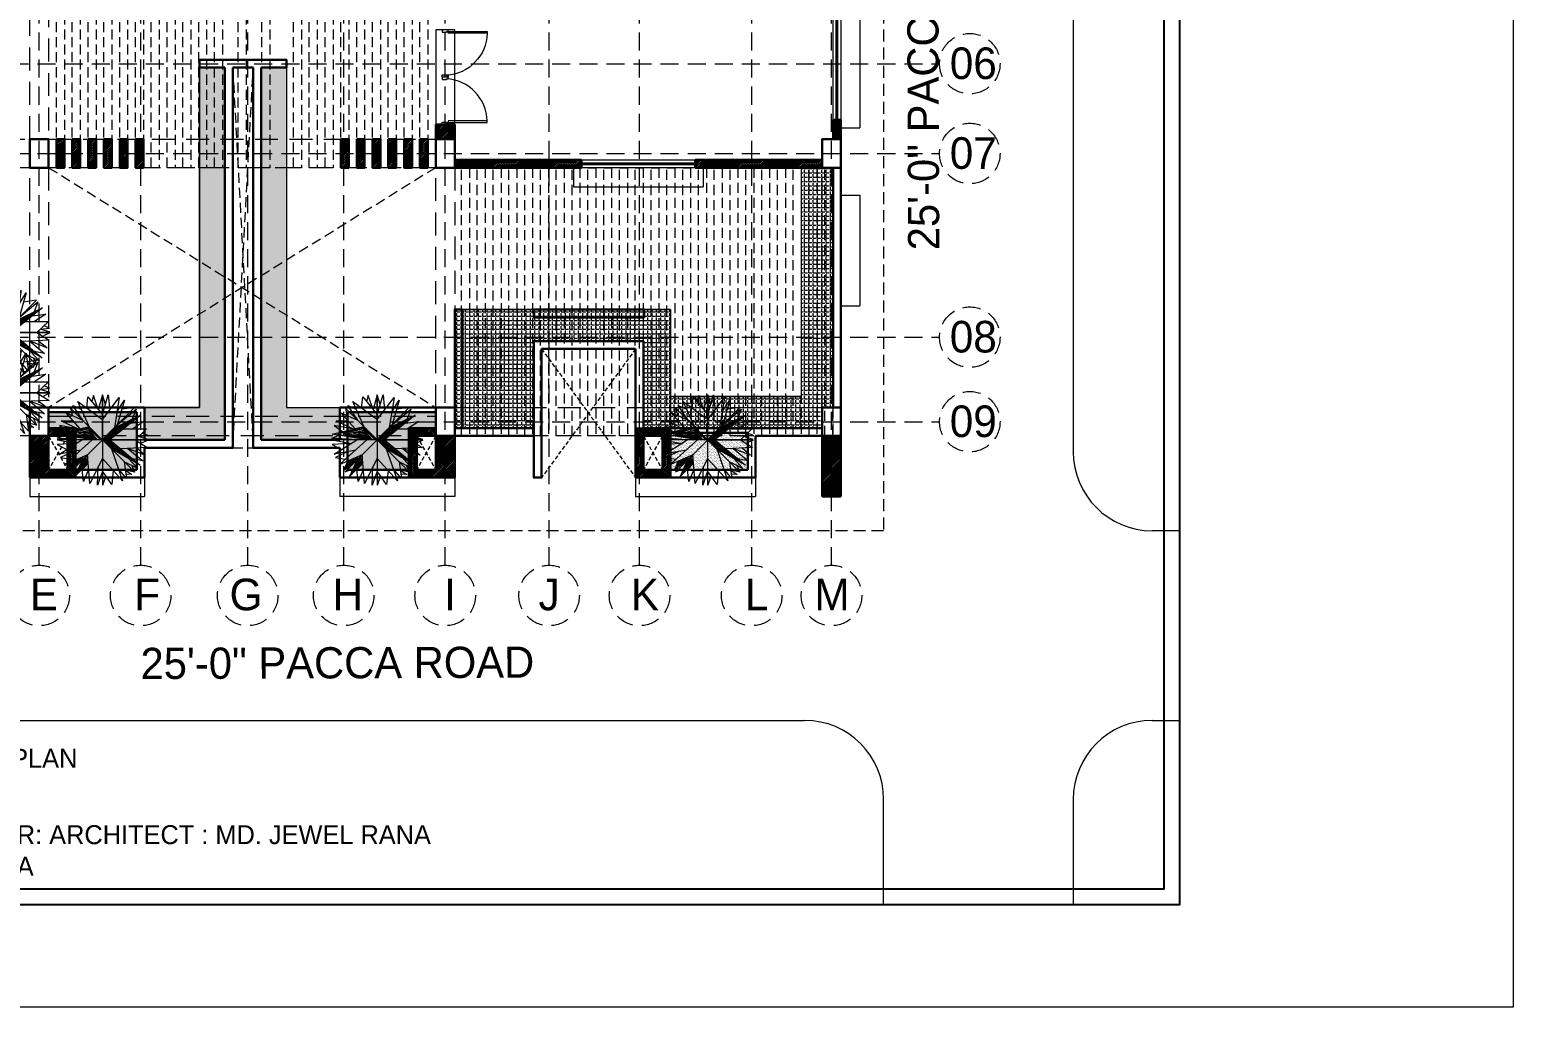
# Model space of a CAD drawing. Header units: inches. Extents: x 23587 to 406221, y -226199 to -75910.
# Drawn here: x 390382 to 391322, y -215589 to -214970 of the extents above; entities that cross this region are included whole.
import ezdxf

# ---------------------------------------------------------------- set-up
doc = ezdxf.new("R2010")
doc.units = ezdxf.units.IN
doc.header["$LTSCALE"] = 25.4
doc.header["$MEASUREMENT"] = 0
doc.linetypes.add('DASHED', pattern=[0.75, 0.5, -0.25])
doc.linetypes.add('DASHED2', pattern=[9.525, 6.35, -3.175])
for name, color, linetype, lineweight in [('COLOUM', 1, 'Continuous', 40), ('Fresh air fan', 250, 'Continuous', 0), ('sill', 252, 'Continuous', 13), ('Text.', 7, 'Continuous', 13), ('wall', 7, 'Continuous', 30)]:
    doc.layers.add(name, color=color, linetype=linetype, lineweight=lineweight)
doc.layers.add('DOOR', color=42, linetype='Continuous')
doc.styles.add('2', font='ARIALN.TTF')
doc.styles.add('style3', font='TCCM____.TTF')
pattern_1 = [(45, (384971.2853, -210563.4995), (-0.530330086, 0.530330086), [])]
pattern_2 = [(37.5, (387455.4772, -204766.6053), (-0.04724502, 1.44511783), [0, -1.14, 0, -1.275, 0, -1.21875]), (7.5, (387455.4772, -204766.6053), (1.32733253, 2.11660955), [0, -0.615, 0, -1.0275, 0, -0.39375]), (327.5, (387454.5547, -204766.6053), (2.3356064, 0.00424429), [0, -0.375, 0, -1.35, 0, -1.7625]), (317.5, (387454.5547, -204766.6053), (2.25459495, 0.65825667), [0, -0.1875, 0, -0.885, 0, -1.0125])]
pattern_3 = [(0, (384971.2853, -207344.2327), (0, 2.75), [2, -0.75]), (90, (384971.2853, -207344.2327), (-2.75, 2e-16), [2, -0.75])]
pattern_4 = [(45, (387455.4772, -204766.60535), (-0.530330086, 0.530330086), [])]

# ---------------------------------------------------------------- blocks, each defined once
blk = doc.blocks.new('VNBVN')
at = {"layer": 'DOOR', "color": 8, "lineweight": 5}
for points in [[(24894.1, -74768.9), (24892.6, -74768.9), (24892.6, -74801.9), (24894.1, -74801.9)], [(24855.6, -74801.9), (24855.6, -74806.9), (24857.6, -74806.9), (24857.6, -74803.4), (24857.1, -74803.4), (24857.1, -74801.9)], [(24895.6, -74801.9), (24895.6, -74806.9), (24893.6, -74806.9), (24893.6, -74803.4), (24894.1, -74803.4), (24894.1, -74801.9)]]:
    blk.add_lwpolyline(points, close=True, dxfattribs=at)
blk.add_arc((24893.7, -74805.5), 36.6, 91.6166, 176.7465, dxfattribs=at)
blk = doc.blocks.new('HGJFGJHFG')
at = {"layer": 'DOOR', "extrusion": (0, 0, -1), "yscale": 1.049999999995149, "zscale": -1.049999999995149, "rotation": 180}
for p, xscale in [((-27194.9, -88990.5), -1.049999999995149), ((25002, -88990.5), 1.049999999995149)]:
    blk.add_blockref('VNBVN', p, dxfattribs=dict(at, xscale=xscale))
blk = doc.blocks.new('SHDFGH')
at = {"layer": 'Fresh air fan', "color": 254, "linetype": 'DASHED', "lineweight": 9, "ltscale": 0.9}
for p, q in [((5417.18, -4745.58), (5417.18, -4028.63)), ((5481.43, -4745.58), (5481.43, -4028.63)), ((5549.18, -4745.58), (5549.18, -4028.63)), ((5609.93, -4745.58), (5609.93, -4028.63)), ((5674.18, -4745.58), (5674.18, -4028.63)), ((5739.93, -4745.58), (5739.93, -4028.63)), ((5797.18, -4745.58), (5797.18, -4028.63)), ((5868.18, -4745.58), (5868.18, -4028.63)), ((5918.68, -4745.58), (5918.68, -4028.63)), ((5107.56, -4428.17), (5987.06, -4428.17)), ((5107.56, -4484.98), (5987.06, -4484.98)), ((5107.56, -4601.17), (5987.06, -4601.17)), ((5107.56, -4654.67), (5987.06, -4654.67))]:
    blk.add_line(p, q, dxfattribs=at)
for centre in [(6006.19, -4428.17), (6006.19, -4484.98), (6006.19, -4601.17), (6006.19, -4654.67), (5417.18, -4764.62), (5481.43, -4764.62), (5549.18, -4764.62), (5609.93, -4764.62), (5674.18, -4764.62), (5739.93, -4764.62), (5797.18, -4764.62), (5868.18, -4764.62), (5918.68, -4764.62)]:
    blk.add_circle(centre, 19.14, dxfattribs=at)
at = {"layer": 'Fresh air fan', "color": 250, "lineweight": 25, "ltscale": 0.09, "char_height": 20, "attachment_point": 1, "style": '2'}
for s, width, insert in [('{\\fCentury Gothic|b0|i0|c0|p34;06}', 20, (5993.54, -4417.89)), ('{\\fCentury Gothic|b0|i0|c0|p34;07}', 26.7078, (5993.54, -4474.71)), ('{\\fCentury Gothic|b0|i0|c0|p34;08}', 20, (5993.54, -4590.89)), ('{\\fCentury Gothic|b0|i0|c0|p34;09}', 20, (5993.54, -4644.39)), ('{\\fCentury Gothic|b0|i0|c0|p34;E}', 20, (5411.24, -4753.97)), ('{\\fCentury Gothic|b0|i0|c0|p34;F}', 20, (5477.34, -4753.97)), ('{\\fCentury Gothic|b0|i0|c0|p34;G}', 20, (5537.7, -4753.97)), ('{\\fCentury Gothic|b0|i0|c0|p34;H}', 20, (5602.84, -4753.97)), ('{\\fCentury Gothic|b0|i0|c0|p34;I}', 20, (5673.55, -4753.97)), ('{\\fCentury Gothic|b0|i0|c0|p34;J}', 20, (5733.24, -4753.97)), ('{\\fCentury Gothic|b0|i0|c0|p34;K}', 20, (5791.65, -4753.97)), ('{\\fCentury Gothic|b0|i0|c0|p34;L}', 20, (5863.82, -4753.97)), ('{\\fCentury Gothic|b0|i0|c0|p34;M}', 20, (5907.83, -4753.97))]:
    blk.add_mtext_dynamic_manual_height_columns(s, width=width, gutter_width=0.5, heights=[0], dxfattribs=dict(at, insert=insert))
blk = doc.blocks.new('DSFGHSDFGHSDF')
at = {"lineweight": 0}
blk.add_hatch(color=92, dxfattribs=at).paths.add_polyline_path([(3231.4, -10912.8), (3176.3, -10939.7), (3151, -10965.1), (3151.2, -10965.3), (3166.4, -10965.3)])
h = blk.add_hatch(color=92, dxfattribs=at)
h.paths.add_polyline_path([(3123.1, -10937.2), (3056.1, -10953), (3129.4, -10965.3), (3150.7, -10965.3), (3151, -10965.1), (3150.5, -10964.6)])
h.paths.add_polyline_path([(3146, -10963.4), (3146.3, -10964.7), (3131, -10963.8), (3067.1, -10953), (3122.4, -10939.6)], flags=16)
h.paths.add_polyline_path([(3146.3, -10964.7), (3139.5, -10963.6), (3129.2, -10962.6), (3079.2, -10952.4), (3122.8, -10942)], flags=16)
h.paths.add_polyline_path([(3139.5, -10963.6), (3136.4, -10961.5), (3090.1, -10952.5), (3123.8, -10945.2)], flags=0)
h = blk.add_hatch(color=92, dxfattribs=at)
h.paths.add_polyline_path([(3121, -11015.4), (3119.5, -10996.5), (3109.5, -11006.5), (3093.4, -11041.8)])
h.paths.add_polyline_path([(3119.4, -11013.7), (3119.5, -10999.2), (3111.1, -11008.1), (3111.5, -11008.7), (3098.9, -11034.8)], flags=16)
at = {"color": 92, "linetype": 'Continuous', "lineweight": 0}
for p, q in [((3109.8, -10923.9), (3088.8, -10892.5)), ((3088.8, -10892.5), (3106.4, -10900.3)), ((3123.1, -10937.2), (3099.4, -10884.6)), ((3099.4, -10884.6), (3151.3, -10922.6)), ((3118, -10898.2), (3120.4, -10874.5)), ((3120.4, -10874.5), (3151.2, -10911.6)), ((3132.1, -10871.4), (3128.4, -10884.2)), ((3142.4, -10901), (3132.1, -10871.4)), ((3151.2, -10870.4), (3142.4, -10901)), ((3151, -10965.1), (3151, -10870.4)), ((3151, -10870.4), (3151, -11060.3)), ((3151.2, -10911.6), (3163.4, -10870.2)), ((3157.4, -10890.4), (3151.2, -10870.4)), ((3151.2, -10922.6), (3186.6, -10876.2)), ((3163.4, -10870.2), (3166.7, -10902.3)), ((3186.6, -10876.2), (3176.3, -10939.7)), ((3181.8, -10906), (3197.5, -10881.4)), ((3197.5, -10881.4), (3182.3, -10933.7)), ((3104.2, -10941.7), (3074.3, -10908.1)), ((3074.3, -10908.1), (3109.8, -10923.9)), ((3218.8, -10897.2), (3083.6, -11032.4)), ((3218.5, -11032.6), (3084, -10898.1)), ((3084, -10898.1), (3087.1, -10913.8)), ((3151, -10965.1), (3218.8, -10897.2)), ((3217.5, -10921.8), (3165, -10964.5)), ((3231.4, -10912.8), (3166.4, -10965.3)), ((3176.3, -10939.7), (3231.4, -10912.8)), ((3179.3, -10939.2), (3217.5, -10921.8)), ((3182.3, -10933.7), (3222, -10900.7)), ((3219.1, -10896.9), (3191.9, -10900.8)), ((3222, -10900.7), (3214, -10921.3)), ((3055.4, -10961.6), (3069.8, -10955.3)), ((3056.1, -10953), (3123.1, -10937.2)), ((3129.4, -10965.3), (3056.1, -10953)), ((3101.4, -10942.3), (3060.4, -10934.6)), ((3060.4, -10934.6), (3077.6, -10947.9)), ((3089.9, -10925.6), (3064.2, -10924.9)), ((3064.2, -10924.9), (3101.4, -10942.3)), ((3122.4, -10939.6), (3067.1, -10953)), ((3067.1, -10953), (3131, -10963.8)), ((3122.8, -10942), (3079.2, -10952.4)), ((3079.2, -10952.4), (3129.2, -10962.6)), ((3123.8, -10945.2), (3090.1, -10952.5)), ((3090.1, -10952.5), (3136.4, -10961.5)), ((3123.8, -10948.1), (3101.1, -10952)), ((3101.1, -10952), (3132.4, -10959)), ((3123.9, -10950.5), (3111.1, -10952.4)), ((3111.1, -10952.4), (3128, -10956)), ((3124.2, -10952.4), (3120.4, -10953.5)), ((3146, -10963.4), (3122.4, -10939.6)), ((3146.3, -10964.7), (3122.8, -10942)), ((3139.5, -10963.6), (3123.8, -10945.2)), ((3136.4, -10961.5), (3123.8, -10948.1)), ((3132.4, -10959), (3123.9, -10950.5)), ((3128, -10956), (3124.2, -10952.4)), ((3155.4, -10964), (3179.3, -10939.2)), ((3156.9, -10964.3), (3180.4, -10941.4)), ((3160.9, -10963), (3180.7, -10942.6)), ((3196.8, -10935.4), (3164, -10962.8)), ((3164, -10962.8), (3181, -10943.8)), ((3209.3, -10927.6), (3165, -10963.2)), ((3188.5, -10940.9), (3172.5, -10955.1)), ((3172.5, -10955.1), (3180.3, -10944.8)), ((3180.4, -10941.4), (3209.3, -10927.6)), ((3180.7, -10942.6), (3196.8, -10935.4)), ((3181, -10943.8), (3188.5, -10940.9)), ((3195.2, -10942), (3244.2, -10942.1)), ((3209.7, -10930.2), (3238.7, -10926.2)), ((3238.7, -10926.2), (3215.2, -10942)), ((3244.2, -10942.1), (3220, -10965.3)), ((3246.5, -10955.6), (3235.2, -10950.8)), ((3107.8, -10965.3), (3055.4, -10961.6)), ((3095.6, -10973), (3055.8, -10974.9)), ((3055.8, -10974.9), (3075.7, -10985.7)), ((3246.8, -10965.3), (3055.9, -10965.3)), ((3069.4, -10962.6), (3056.4, -10965.3)), ((3056.4, -10965.3), (3095.6, -10973)), ((3060.2, -10995.5), (3107.8, -10965.3)), ((3071.1, -11018), (3129.4, -10965.3)), ((3129.2, -10962.6), (3139.5, -10963.6)), ((3131, -10963.8), (3146.3, -10964.7)), ((3151.2, -10965.3), (3150.5, -10964.6)), ((3151.2, -10965.3), (3151, -10965.1)), ((3151.2, -10965.3), (3246.8, -10965.3)), ((3153.8, -10966.3), (3172.2, -10983.6)), ((3155.4, -10964), (3156.9, -10964.3)), ((3165.8, -10966.4), (3156.2, -10966.7)), ((3156.2, -10966.7), (3172.5, -10983)), ((3165, -10964.5), (3156.9, -10964.3)), ((3165.8, -10967.9), (3160.7, -10968.1)), ((3160.7, -10968.1), (3173.7, -10982.3)), ((3165, -10963.2), (3160.9, -10963)), ((3166.7, -10969.2), (3163.3, -10970)), ((3163.3, -10970), (3174.6, -10981.9)), ((3166.4, -10970.7), (3165.3, -10971.6)), ((3165.3, -10971.6), (3176.1, -10981.4)), ((3221.2, -11011.4), (3165.8, -10966.4)), ((3209, -11003.2), (3165.8, -10967.9)), ((3166.4, -10965.3), (3230.9, -11018.4)), ((3184.4, -10986.3), (3166.4, -10970.7)), ((3194.8, -10993.7), (3166.7, -10969.2)), ((3230.9, -11018.4), (3170.1, -10984.2)), ((3170.1, -10984.2), (3193.5, -11051.3)), ((3172.2, -10983.6), (3221.2, -11011.4)), ((3172.5, -10983), (3209, -11003.2)), ((3173.7, -10982.3), (3194.8, -10993.7)), ((3174.6, -10981.9), (3184.4, -10986.3)), ((3245.7, -10981.3), (3189, -10983.9)), ((3241.5, -10997.3), (3204.8, -10983.2)), ((3204.8, -10983.2), (3236.3, -11009.3)), ((3220, -10965.3), (3245.7, -10981.3)), ((3223.6, -10982.3), (3241.5, -10997.3)), ((3227.5, -10958), (3246.5, -10955.6)), ((3247, -10964.7), (3227.5, -10958)), ((3247, -10965.9), (3233.7, -10972.3)), ((3105.6, -10986.9), (3060.2, -10995.5)), ((3089.3, -10990), (3062.9, -11002.7)), ((3062.9, -11002.7), (3084.2, -11006.2)), ((3119.5, -10996.5), (3071.1, -11018)), ((3109.5, -11006.5), (3080.3, -11029.8)), ((3080.3, -11029.8), (3089.2, -11010)), ((3084.3, -11025), (3110.4, -11002.2)), ((3086.6, -11020.9), (3102.8, -11007.2)), ((3090, -11012.4), (3086.6, -11020.9)), ((3110.4, -11002.2), (3090, -11012.4)), ((3102.8, -11007.2), (3091, -11014.6)), ((3093.4, -11041.8), (3109.5, -11006.5)), ((3121, -11015.4), (3093.4, -11041.8)), ((3098.9, -11034.8), (3111.5, -11008.7)), ((3119.4, -11013.7), (3098.9, -11034.8)), ((3104.7, -11025.8), (3111.7, -11010.3)), ((3118.4, -11012.9), (3104.7, -11025.8)), ((3116.4, -11012), (3108.5, -11020.8)), ((3108.5, -11020.8), (3111.3, -11012.9)), ((3110.9, -11014.8), (3108.5, -11020.8)), ((3114, -11012), (3110.9, -11014.8)), ((3111.1, -11008.1), (3119.5, -10999.2)), ((3111.1, -11008.1), (3111.5, -11008.7)), ((3111.3, -11012.9), (3114.1, -11010.7)), ((3111.5, -11008.7), (3117.1, -11004.5)), ((3111.7, -11010.3), (3115, -11008)), ((3114.1, -11010.7), (3114, -11012)), ((3115, -11008), (3116.4, -11012)), ((3117.1, -11004.5), (3118.4, -11012.9)), ((3119.5, -10999.2), (3119.4, -11013.7)), ((3124.3, -11057.3), (3119.5, -10996.5)), ((3151, -11004.3), (3124.3, -11057.3)), ((3193.5, -11051.3), (3151, -11004.3)), ((3225.5, -11025.8), (3197.2, -11011.3)), ((3197.2, -11011.3), (3202.1, -11046.5)), ((3205.2, -11003.9), (3225.5, -11025.8)), ((3236.3, -11009.3), (3214.3, -11005)), ((3083.5, -11032.5), (3100.7, -11025.9)), ((3111.1, -11053.2), (3108.3, -11027.6)), ((3122, -11027.5), (3111.1, -11053.2)), ((3140.6, -11060.5), (3142, -11022.2)), ((3151, -11031.4), (3140.6, -11060.5)), ((3158.2, -11041.3), (3150.9, -11061.1)), ((3170.9, -11059.1), (3151, -11031.4)), ((3174, -11029.8), (3170.9, -11059.1)), ((3202.1, -11046.5), (3184.9, -11026.5)), ((3218.8, -11033.2), (3199.6, -11028.8)), ((3199.6, -11028.8), (3213.2, -11038.4)), ((3213.2, -11038.4), (3200.8, -11037.4)), ((3212.8, -11019.3), (3218.8, -11033.2))]:
    blk.add_line(p, q, dxfattribs=at)
at = {"color": 92, "lineweight": 0}
for p, q in [((3090.1, -10952.5), (3079.2, -10952.4)), ((3123.8, -10945.2), (3122.8, -10942)), ((3136.4, -10961.5), (3139.5, -10963.6)), ((3139.5, -10963.6), (3146.3, -10964.7)), ((3146, -10963.4), (3146.3, -10964.7))]:
    blk.add_line(p, q, dxfattribs=at)

msp = doc.modelspace()

# ---------------------------------------------------------------- hatches: boundary and pattern name
at = {"layer": 'Fresh air fan', "lineweight": 5, "ltscale": 0.09, "true_color": 0x636466}
h = msp.add_hatch(dxfattribs=at)
h.set_pattern_fill('ANGLE', color=251, scale=10)
h.set_pattern_definition(pattern_3)
h.paths.add_polyline_path([(390455.21, -215209.17), (390489.96, -215209.17), (390489.96, -214994.17), (390505.96, -214994.17), (390505.96, -215229.69), (390455.21, -215229.69)])
h = msp.add_hatch(dxfattribs=at)
h.set_pattern_fill('ANGLE', color=251, scale=10)
h.set_pattern_definition(pattern_3)
h.paths.add_polyline_path([(390528.96, -214994.17), (390544.96, -214994.17), (390544.96, -215209.17), (390578.71, -215209.17), (390578.71, -215229.69), (390528.96, -215229.69)])
at = {"layer": 'Fresh air fan', "lineweight": 5, "ltscale": 0.09}
h = msp.add_hatch(dxfattribs=at)
h.set_pattern_fill('ANSI31', color=254, scale=6)
h.set_pattern_definition(pattern_4)
h.paths.add_polyline_path([(390639.46, -215030.16), (390651.46, -215030.16), (390651.46, -215039.48), (390639.46, -215039.48)])
h = msp.add_hatch(dxfattribs=at)
h.set_pattern_fill('ANSI31', color=254, scale=6)
h.set_pattern_definition(pattern_4)
h.paths.add_polyline_path([(390890.96, -215027.22), (390895.96, -215027.22), (390895.96, -215039.48), (390890.96, -215039.48)])
h = msp.add_hatch(dxfattribs=at)
h.set_pattern_fill('ANSI31', color=254, scale=6)
h.set_pattern_definition(pattern_4)
h.paths.add_polyline_path([(390399.46, -215039.48), (390404.46, -215039.48), (390404.46, -215057.48), (390399.46, -215057.48)])
h = msp.add_hatch(dxfattribs=at)
h.set_pattern_fill('ANSI31', color=254, scale=6)
h.set_pattern_definition(pattern_4)
h.paths.add_polyline_path([(390409.46, -215039.48), (390414.46, -215039.48), (390414.46, -215057.48), (390409.46, -215057.48)])
h = msp.add_hatch(dxfattribs=at)
h.set_pattern_fill('ANSI31', color=254, scale=6)
h.set_pattern_definition(pattern_4)
h.paths.add_polyline_path([(390419.46, -215039.48), (390424.46, -215039.48), (390424.46, -215057.48), (390419.46, -215057.48)])
h = msp.add_hatch(dxfattribs=at)
h.set_pattern_fill('ANSI31', color=254, scale=6)
h.set_pattern_definition(pattern_4)
h.paths.add_polyline_path([(390429.46, -215039.48), (390434.46, -215039.48), (390434.46, -215057.48), (390429.46, -215057.48)])
h = msp.add_hatch(dxfattribs=at)
h.set_pattern_fill('ANSI31', color=254, scale=6)
h.set_pattern_definition(pattern_4)
h.paths.add_polyline_path([(390439.46, -215039.48), (390444.46, -215039.48), (390444.46, -215057.48), (390439.46, -215057.48)])
h = msp.add_hatch(dxfattribs=at)
h.set_pattern_fill('ANSI31', color=254, scale=6)
h.set_pattern_definition(pattern_4)
h.paths.add_polyline_path([(390449.46, -215039.48), (390454.46, -215039.48), (390454.46, -215057.48), (390449.46, -215057.48)])
h = msp.add_hatch(dxfattribs=at)
h.set_pattern_fill('ANSI31', color=254, scale=6)
h.set_pattern_definition(pattern_4)
h.paths.add_polyline_path([(390579.46, -215039.48), (390584.46, -215039.48), (390584.46, -215057.48), (390579.46, -215057.48)])
h = msp.add_hatch(dxfattribs=at)
h.set_pattern_fill('ANSI31', color=254, scale=6)
h.set_pattern_definition(pattern_4)
h.paths.add_polyline_path([(390589.46, -215039.48), (390594.46, -215039.48), (390594.46, -215057.48), (390589.46, -215057.48)])
h = msp.add_hatch(dxfattribs=at)
h.set_pattern_fill('ANSI31', color=254, scale=6)
h.set_pattern_definition(pattern_4)
h.paths.add_polyline_path([(390599.46, -215039.48), (390604.46, -215039.48), (390604.46, -215057.48), (390599.46, -215057.48)])
h = msp.add_hatch(dxfattribs=at)
h.set_pattern_fill('ANSI31', color=254, scale=6)
h.set_pattern_definition(pattern_4)
h.paths.add_polyline_path([(390609.46, -215039.48), (390614.46, -215039.48), (390614.46, -215057.48), (390609.46, -215057.48)])
h = msp.add_hatch(dxfattribs=at)
h.set_pattern_fill('ANSI31', color=254, scale=6)
h.set_pattern_definition(pattern_4)
h.paths.add_polyline_path([(390619.46, -215039.48), (390624.46, -215039.48), (390624.46, -215057.48), (390619.46, -215057.48)])
h = msp.add_hatch(dxfattribs=at)
h.set_pattern_fill('ANSI31', color=254, scale=6)
h.set_pattern_definition(pattern_4)
h.paths.add_polyline_path([(390629.46, -215039.48), (390634.46, -215039.48), (390634.46, -215057.48), (390629.46, -215057.48)])
h = msp.add_hatch(dxfattribs=at)
h.set_pattern_fill('ANSI31', color=254, scale=6)
h.set_pattern_definition(pattern_4)
h.paths.add_polyline_path([(390651.46, -215052.48), (390731.71, -215052.48), (390731.71, -215057.48), (390651.46, -215057.48)])
at = {"layer": 'Fresh air fan', "lineweight": 5, "ltscale": 0.09, "true_color": 0x636466}
h = msp.add_hatch(dxfattribs=at)
h.set_pattern_fill('ANGLE', color=251, scale=10)
h.set_pattern_definition(pattern_3)
h.paths.add_polyline_path([(390870.96, -215057.48), (390890.96, -215057.48), (390890.96, -215209.17), (390883.96, -215209.17), (390883.96, -215222.17), (390787.96, -215222.17), (390787.96, -215202.17), (390870.96, -215202.17)])
at = {"layer": 'Fresh air fan', "lineweight": 5, "ltscale": 0.09}
h = msp.add_hatch(dxfattribs=at)
h.set_pattern_fill('ANSI31', color=254, scale=6)
h.set_pattern_definition(pattern_4)
h.paths.add_polyline_path([(390803.71, -215052.48), (390883.96, -215052.48), (390883.96, -215057.48), (390803.71, -215057.48)])
at = {"layer": 'Fresh air fan', "lineweight": 5, "ltscale": 0.09, "true_color": 0x636466}
h = msp.add_hatch(dxfattribs=at)
h.set_pattern_fill('ANGLE', color=251, scale=10)
h.set_pattern_definition(pattern_3)
h.paths.add_polyline_path([(390651.46, -215209.17), (390651.46, -215147.17), (390787.96, -215147.17), (390787.96, -215222.17), (390770.96, -215222.17), (390770.96, -215167.17), (390701.46, -215167.17), (390701.46, -215222.17), (390651.46, -215222.17)])
at = {"layer": 'Fresh air fan', "lineweight": 5, "ltscale": 0.09}
h = msp.add_hatch(dxfattribs=at)
h.set_pattern_fill('AR-SAND', color=72, scale=0.75)
h.set_pattern_definition(pattern_2)
h.paths.add_polyline_path([(390394.46, -215212.17), (390450.21, -215212.17), (390450.21, -215248.57), (390411.46, -215248.57), (390411.46, -215222.17), (390394.46, -215222.17)])
h = msp.add_hatch(dxfattribs=at)
h.set_pattern_fill('AR-SAND', color=72, scale=0.75)
h.set_pattern_definition(pattern_2)
h.paths.add_polyline_path([(390583.71, -215212.17), (390639.46, -215212.17), (390639.46, -215222.17), (390622.46, -215222.17), (390622.46, -215248.57), (390583.71, -215248.57)])
h = msp.add_hatch(dxfattribs=at)
h.set_pattern_fill('ANSI31', color=254, scale=6)
h.set_pattern_definition(pattern_1)
h.paths.add_polyline_path([(390388.46, -215227.17), (390382.46, -215227.17), (390382.46, -215253.57), (390388.46, -215253.57)])
h = msp.add_hatch(dxfattribs=at)
h.set_pattern_fill('ANSI31', color=254, scale=6)
h.set_pattern_definition(pattern_1)
h.paths.add_polyline_path([(390411.46, -215222.17), (390394.46, -215222.17), (390394.46, -215227.17), (390406.46, -215227.17), (390406.46, -215248.57), (390394.46, -215248.57), (390394.46, -215227.17), (390388.46, -215227.17), (390388.46, -215253.57), (390411.46, -215253.57)])
h = msp.add_hatch(dxfattribs=at)
h.set_pattern_fill('ANSI31', color=254, scale=6)
h.set_pattern_definition([(45, (384967.2853, -210563.4995), (-0.530330086, 0.530330086), [])])
h.paths.add_polyline_path([(390622.46, -215222.17), (390622.46, -215253.57), (390651.46, -215253.57), (390651.46, -215227.17), (390639.46, -215227.17), (390639.46, -215248.57), (390627.46, -215248.57), (390627.46, -215227.17), (390639.46, -215227.17), (390639.46, -215222.17)])
h = msp.add_hatch(dxfattribs=at)
h.set_pattern_fill('ANSI31', color=254, scale=6)
h.set_pattern_definition(pattern_4)
h.paths.add_polyline_path([(390765.96, -215253.57), (390787.96, -215253.57), (390787.96, -215222.17), (390765.96, -215222.17)])
h.paths.add_polyline_path([(390770.96, -215248.57), (390782.96, -215248.57), (390782.96, -215227.17), (390770.96, -215227.17)], flags=16)
h = msp.add_hatch(dxfattribs=at)
h.set_pattern_fill('AR-SAND', color=72, scale=0.75)
h.set_pattern_definition(pattern_2)
h.paths.add_polyline_path([(390787.96, -215225.17), (390836.96, -215225.17), (390836.96, -215248.57), (390787.96, -215248.57)])
h = msp.add_hatch(dxfattribs=at)
h.set_pattern_fill('ANSI31', color=254, scale=6)
h.set_pattern_definition(pattern_4)
h.paths.add_polyline_path([(390883.96, -215265.57), (390895.96, -215265.57), (390895.96, -215227.17), (390883.96, -215227.17)])

# ---------------------------------------------------------------- linework, layer by layer
at = {"layer": 'COLOUM', "lineweight": 30}
for points in [[(390394.46, -215057.48), (390382.46, -215057.48), (390382.46, -215039.48), (390394.46, -215039.48)], [(390651.46, -215057.48), (390639.46, -215057.48), (390639.46, -215039.48), (390651.46, -215039.48)], [(390895.96, -215057.48), (390883.96, -215057.48), (390883.96, -215039.48), (390895.96, -215039.48)], [(390394.46, -215227.17), (390382.46, -215227.17), (390382.46, -215209.17), (390394.46, -215209.17)], [(390651.46, -215227.17), (390639.46, -215227.17), (390639.46, -215209.17), (390651.46, -215209.17)], [(390895.96, -215227.17), (390883.96, -215227.17), (390883.96, -215209.17), (390895.96, -215209.17)]]:
    msp.add_lwpolyline(points, close=True, dxfattribs=at)
at = {"layer": 'Fresh air fan', "color": 140, "linetype": 'DASHED', "lineweight": 5, "ltscale": 0.6}
for p, q in [((390922.96, -214627.17), (390922.96, -215287.17)), ((390922.96, -215287.17), (390130.96, -215287.17))]:
    msp.add_line(p, q, dxfattribs=at)
at = {"layer": 'Fresh air fan', "color": 5, "lineweight": 9, "ltscale": 0.09}
for p, q in [((390892.96, -215027.22), (390892.96, -214955.22)), ((390893.46, -215027.22), (390893.46, -214955.22)), ((390893.96, -215027.22), (390893.96, -214955.22)), ((390731.71, -215054.48), (390803.71, -215054.48)), ((390731.71, -215054.98), (390803.71, -215054.98)), ((390731.71, -215055.48), (390803.71, -215055.48))]:
    msp.add_line(p, q, dxfattribs=at)
at = {"layer": 'Fresh air fan', "color": 6, "lineweight": 13, "ltscale": 0.09}
for p, q in [((390907.96, -214950.22), (390907.96, -215032.22)), ((390895.96, -215032.22), (390907.96, -215032.22)), ((390726.71, -215057.48), (390726.71, -215069.48)), ((390808.71, -215057.48), (390808.71, -215069.48)), ((390726.71, -215069.48), (390808.71, -215069.48)), ((390382.46, -215253.57), (390382.46, -215265.57)), ((390455.21, -215253.57), (390455.21, -215265.57)), ((390578.71, -215253.57), (390578.71, -215265.57)), ((390651.46, -215253.57), (390651.46, -215265.57)), ((390765.96, -215253.57), (390765.96, -215265.57)), ((390841.96, -215253.57), (390841.96, -215265.57)), ((390382.46, -215265.57), (390455.21, -215265.57)), ((390651.46, -215265.57), (390578.71, -215265.57)), ((390765.96, -215265.57), (390841.96, -215265.57))]:
    msp.add_line(p, q, dxfattribs=at)
at = {"layer": 'Fresh air fan', "color": 250, "lineweight": 13, "ltscale": 0.09}
for p, q in [((390528.96, -214989.17), (390544.96, -214989.17)), ((390870.96, -215202.17), (390870.96, -215057.48)), ((390895.96, -215074.83), (390907.96, -215074.83)), ((390907.96, -215074.83), (390907.96, -215144.83)), ((390787.96, -215147.17), (390651.46, -215147.17)), ((390651.46, -215209.17), (390651.46, -215147.17)), ((390787.96, -215222.17), (390787.96, -215147.17)), ((390895.96, -215144.83), (390907.96, -215144.83)), ((390382.46, -215209.17), (390382.46, -215159.82)), ((390765.96, -215172.17), (390706.46, -215172.17)), ((390706.46, -215172.17), (390706.46, -215253.57)), ((390765.96, -215253.57), (390765.96, -215172.17)), ((390544.96, -215209.17), (390578.71, -215209.17)), ((390870.96, -215202.17), (390787.96, -215202.17)), ((390382.46, -215253.57), (390382.46, -215227.17)), ((390651.46, -215227.17), (390651.46, -215253.57)), ((390701.46, -215253.57), (390701.46, -215227.17)), ((390706.46, -215253.57), (390701.46, -215253.57))]:
    msp.add_line(p, q, dxfattribs=at)
at = {"layer": 'Fresh air fan', "color": 250, "lineweight": 25, "ltscale": 0.09}
msp.add_line((390706.46, -215172.17), (390765.96, -215172.17), dxfattribs=at)
at = {"layer": 'Fresh air fan', "color": 250, "lineweight": 5, "ltscale": 0.09}
msp.add_line((390382.46, -215227.17), (390339.96, -215227.17), dxfattribs=at)
at = {"layer": 'Fresh air fan', "color": 250, "lineweight": 13, "ltscale": 0.09}
for points in [[(389776.17, -211262.53), (391321.51, -211262.53), (391321.51, -215588.66), (389776.17, -215588.66)], [(390890.96, -214955.22), (390895.96, -214955.22), (390895.96, -215027.22), (390890.96, -215027.22)], [(390639.46, -215030.16), (390651.46, -215030.16), (390651.46, -214970.16), (390639.46, -214970.16)], [(390731.71, -215052.48), (390803.71, -215052.48), (390803.71, -215057.48), (390731.71, -215057.48)], [(390787.96, -215225.17), (390836.96, -215225.17), (390836.96, -215248.57), (390787.96, -215248.57)]]:
    msp.add_lwpolyline(points, close=True, dxfattribs=at)
at = {"layer": 'Fresh air fan', "color": 250, "lineweight": 25, "ltscale": 0.09}
for points in [[(389976.52, -214519.86), (391110.21, -214519.86), (391110.21, -215523.91), (389976.52, -215523.91)], [(389986.52, -214529.86), (391100.21, -214529.86), (391100.21, -215513.91), (389986.52, -215513.91)]]:
    msp.add_lwpolyline(points, close=True, dxfattribs=at)
at = {"layer": 'Fresh air fan', "color": 20, "linetype": 'DASHED2', "lineweight": 13, "ltscale": 0.09}
for points in [[(390382.46, -214845.17), (390394.46, -214845.17), (390394.46, -215039.48), (390382.46, -215039.48)], [(390168.96, -215039.48), (390382.46, -215039.48), (390382.46, -215057.48), (390168.96, -215057.48)], [(390394.46, -215039.48), (390639.46, -215039.48), (390639.46, -215057.48), (390394.46, -215057.48)], [(390382.46, -215057.48), (390394.46, -215057.48), (390394.46, -215209.17), (390382.46, -215209.17)], [(390639.46, -215057.48), (390651.46, -215057.48), (390651.46, -215209.17), (390639.46, -215209.17)], [(390883.96, -215057.48), (390895.96, -215057.48), (390895.96, -215209.17), (390883.96, -215209.17)], [(390651.46, -215209.17), (390883.96, -215209.17), (390883.96, -215227.17), (390651.46, -215227.17)], [(390394.46, -215214.72), (390639.46, -215214.72), (390639.46, -215227.17), (390394.46, -215227.17)]]:
    msp.add_lwpolyline(points, close=True, dxfattribs=at)
at = {"layer": 'Fresh air fan', "color": 250, "lineweight": 13, "ltscale": 0.09}
for points in [[(390455.21, -215209.17), (390489.96, -215209.17), (390489.96, -214994.17), (390505.96, -214994.17), (390505.96, -215229.69), (390455.21, -215229.69), (390455.21, -215209.17)], [(390528.96, -214994.17), (390544.96, -214994.17), (390544.96, -215209.17), (390578.71, -215209.17), (390578.71, -215229.69), (390528.96, -215229.69), (390528.96, -214994.17)], [(390870.96, -215057.48), (390890.96, -215057.48), (390890.96, -215209.17), (390883.96, -215209.17), (390883.96, -215222.17), (390787.96, -215222.17), (390787.96, -215202.17), (390870.96, -215202.17), (390870.96, -215057.48)], [(390651.46, -215209.17), (390651.46, -215147.17), (390787.96, -215147.17), (390787.96, -215222.17), (390770.96, -215222.17), (390770.96, -215167.17), (390701.46, -215167.17), (390701.46, -215222.17), (390651.46, -215222.17), (390651.46, -215209.17)], [(390394.46, -215212.17), (390450.21, -215212.17), (390450.21, -215248.57), (390411.46, -215248.57), (390411.46, -215222.17), (390394.46, -215222.17), (390394.46, -215212.17)], [(390583.71, -215212.17), (390639.46, -215212.17), (390639.46, -215222.17), (390622.46, -215222.17), (390622.46, -215248.57), (390583.71, -215248.57), (390583.71, -215212.17)]]:
    msp.add_lwpolyline(points, dxfattribs=at)
at = {"layer": 'Fresh air fan', "color": 250, "lineweight": 0, "ltscale": 0.09}
for points in [[(390639.46, -215030.16), (390651.46, -215030.16), (390651.46, -215039.48), (390639.46, -215039.48)], [(390890.96, -215027.22), (390895.96, -215027.22), (390895.96, -215039.48), (390890.96, -215039.48)], [(390651.46, -215052.48), (390731.71, -215052.48), (390731.71, -215057.48), (390651.46, -215057.48)], [(390803.71, -215052.48), (390883.96, -215052.48), (390883.96, -215057.48), (390803.71, -215057.48)], [(390765.96, -215253.57), (390787.96, -215253.57), (390787.96, -215222.17), (390765.96, -215222.17)], [(390770.96, -215248.57), (390782.96, -215248.57), (390782.96, -215227.17), (390770.96, -215227.17)], [(390883.96, -215265.57), (390895.96, -215265.57), (390895.96, -215227.17), (390883.96, -215227.17)]]:
    msp.add_lwpolyline(points, close=True, dxfattribs=at)
at = {"layer": 'sill', "linetype": 'DASHED', "lineweight": 9, "ltscale": 0.5}
for p, q in [((390510.96, -214994.17), (390523.96, -215234.69)), ((390510.96, -215234.69), (390523.96, -214994.17)), ((390639.46, -215057.48), (390394.46, -215209.17)), ((390394.46, -215057.48), (390639.46, -215209.17)), ((390510.96, -215234.69), (390523.96, -215234.69))]:
    msp.add_line(p, q, dxfattribs=at)
at = {"layer": 'sill', "linetype": 'DASHED', "lineweight": 13, "ltscale": 0.2}
for p, q in [((390706.46, -215172.17), (390765.96, -215253.57)), ((390765.96, -215172.17), (390706.46, -215253.57)), ((390406.46, -215227.17), (390394.46, -215248.57)), ((390394.46, -215227.17), (390406.46, -215248.57)), ((390627.46, -215227.17), (390639.46, -215248.57)), ((390639.46, -215227.17), (390627.46, -215248.57)), ((390782.96, -215227.17), (390770.96, -215248.57)), ((390770.96, -215227.17), (390782.96, -215248.57))]:
    msp.add_line(p, q, dxfattribs=at)
at = {"layer": 'wall', "linetype": 'Continuous', "lineweight": 0}
for p, q in [((391042.96, -214545.6), (391042.96, -215237.17)), ((391110.21, -215287.17), (391092.96, -215287.17)), ((389993.14, -215407.17), (390872.96, -215407.17)), ((391092.96, -215407.17), (391110.21, -215407.17)), ((390922.96, -215523.91), (390922.96, -215457.17)), ((391042.96, -215457.17), (391042.96, -215523.91))]:
    msp.add_line(p, q, dxfattribs=at)
at = {"layer": 'wall', "lineweight": 30}
for p, q in [((390505.96, -214989.17), (390489.96, -214989.17)), ((390528.96, -214989.17), (390505.96, -214989.17)), ((390505.96, -214994.17), (390505.96, -215229.69)), ((390523.96, -214994.17), (390510.96, -214994.17)), ((390510.96, -214994.17), (390510.96, -215234.69)), ((390523.96, -215234.69), (390523.96, -214994.17)), ((390528.96, -214989.17), (390544.96, -214989.17)), ((390528.96, -215229.69), (390528.96, -214994.17)), ((390639.46, -215030.16), (390651.46, -215030.16)), ((390890.96, -215027.22), (390895.96, -215027.22)), ((390890.96, -215027.22), (390890.96, -215039.48)), ((390895.96, -215027.22), (390895.96, -215039.48)), ((390651.46, -215052.48), (390731.71, -215052.48)), ((390651.46, -215057.48), (390731.71, -215057.48)), ((390731.71, -215052.48), (390731.71, -215057.48)), ((390803.71, -215052.48), (390803.71, -215057.48)), ((390803.71, -215052.48), (390883.96, -215052.48)), ((390803.71, -215057.48), (390883.96, -215057.48)), ((390890.96, -215209.17), (390890.96, -215057.48)), ((390895.96, -215209.17), (390895.96, -215057.48)), ((390394.46, -215209.17), (390455.21, -215209.17)), ((390455.21, -215229.69), (390455.21, -215209.17)), ((390578.71, -215209.17), (390639.46, -215209.17)), ((390578.71, -215229.69), (390578.71, -215209.17)), ((390450.21, -215212.17), (390394.46, -215212.17)), ((390450.21, -215212.17), (390450.21, -215248.57)), ((390583.71, -215248.57), (390583.71, -215212.17)), ((390583.71, -215212.17), (390639.46, -215212.17)), ((390382.46, -215227.17), (390382.46, -215253.57)), ((390411.46, -215222.17), (390394.46, -215222.17)), ((390394.46, -215227.17), (390394.46, -215248.57)), ((390406.46, -215227.17), (390394.46, -215227.17)), ((390406.46, -215227.17), (390406.46, -215248.57)), ((390411.46, -215222.17), (390411.46, -215253.57)), ((390622.46, -215222.17), (390622.46, -215253.57)), ((390622.46, -215222.17), (390639.46, -215222.17)), ((390627.46, -215227.17), (390627.46, -215248.57)), ((390627.46, -215227.17), (390639.46, -215227.17)), ((390639.46, -215227.17), (390639.46, -215248.57)), ((390701.46, -215222.17), (390651.46, -215222.17)), ((390701.46, -215227.17), (390651.46, -215227.17)), ((390651.46, -215227.17), (390651.46, -215253.57)), ((390701.46, -215227.17), (390651.46, -215227.17)), ((390765.96, -215222.17), (390765.96, -215253.57)), ((390787.96, -215222.17), (390770.96, -215222.17)), ((390770.96, -215227.17), (390770.96, -215248.57)), ((390782.96, -215227.17), (390770.96, -215227.17)), ((390782.96, -215227.17), (390782.96, -215248.57)), ((390787.96, -215222.17), (390787.96, -215253.57)), ((390883.96, -215222.17), (390787.96, -215222.17)), ((390836.96, -215225.17), (390787.96, -215225.17)), ((390836.96, -215225.17), (390836.96, -215248.57)), ((390883.96, -215227.17), (390841.96, -215227.17)), ((390883.96, -215227.17), (390841.96, -215227.17)), ((390841.96, -215227.17), (390841.96, -215253.57)), ((390883.96, -215227.17), (390883.96, -215265.57)), ((390883.96, -215265.57), (390883.96, -215227.17)), ((390895.96, -215227.17), (390895.96, -215265.57)), ((390505.96, -215229.69), (390455.21, -215229.69)), ((390510.96, -215234.69), (390455.21, -215234.69)), ((390510.96, -215234.69), (390455.21, -215234.69)), ((390455.21, -215234.69), (390455.21, -215253.57)), ((390523.96, -215234.69), (390578.71, -215234.69)), ((390578.71, -215234.69), (390523.96, -215234.69)), ((390578.71, -215229.69), (390528.96, -215229.69)), ((390578.71, -215253.57), (390578.71, -215234.69)), ((390411.46, -215253.57), (390382.46, -215253.57)), ((390406.46, -215248.57), (390394.46, -215248.57)), ((390450.21, -215248.57), (390411.46, -215248.57)), ((390455.21, -215253.57), (390411.46, -215253.57)), ((390622.46, -215253.57), (390578.71, -215253.57)), ((390622.46, -215248.57), (390583.71, -215248.57)), ((390622.46, -215253.57), (390651.46, -215253.57)), ((390627.46, -215248.57), (390639.46, -215248.57)), ((390765.96, -215253.57), (390787.96, -215253.57)), ((390770.96, -215248.57), (390782.96, -215248.57)), ((390836.96, -215248.57), (390787.96, -215248.57)), ((390836.96, -215253.57), (390787.96, -215253.57)), ((390841.96, -215253.57), (390787.96, -215253.57)), ((390895.96, -215265.57), (390883.96, -215265.57)), ((390895.96, -215265.57), (390883.96, -215265.57))]:
    msp.add_line(p, q, dxfattribs=at)
at = {"layer": 'wall', "lineweight": 9}
for p, q in [((390489.96, -214994.17), (390489.96, -215209.17)), ((390544.96, -214989.17), (390544.96, -215209.17)), ((390489.96, -215209.17), (390455.21, -215209.17))]:
    msp.add_line(p, q, dxfattribs=at)
at = {"layer": 'wall', "color": 92, "linetype": 'DASHED', "lineweight": 9, "ltscale": 0.5}
for points in [[(390399.46, -214827.17), (390404.46, -214827.17), (390404.46, -215057.48), (390399.46, -215057.48)], [(390409.46, -214827.17), (390414.46, -214827.17), (390414.46, -215057.48), (390409.46, -215057.48)], [(390419.46, -214827.17), (390424.46, -214827.17), (390424.46, -215057.48), (390419.46, -215057.48)], [(390429.46, -214827.17), (390434.46, -214827.17), (390434.46, -215057.48), (390429.46, -215057.48)], [(390439.46, -214827.17), (390444.46, -214827.17), (390444.46, -215057.48), (390439.46, -215057.48)], [(390449.46, -214827.17), (390454.46, -214827.17), (390454.46, -215057.48), (390449.46, -215057.48)], [(390459.46, -214827.17), (390464.46, -214827.17), (390464.46, -215057.48), (390459.46, -215057.48)], [(390469.46, -214827.17), (390474.46, -214827.17), (390474.46, -215057.48), (390469.46, -215057.48)], [(390479.46, -214827.17), (390484.46, -214827.17), (390484.46, -215057.48), (390479.46, -215057.48)], [(390489.46, -214827.17), (390494.46, -214827.17), (390494.46, -215057.48), (390489.46, -215057.48)], [(390499.46, -214827.17), (390504.46, -214827.17), (390504.46, -215057.48), (390499.46, -215057.48)], [(390514.46, -214827.17), (390519.46, -214827.17), (390519.46, -215057.48), (390514.46, -215057.48)], [(390529.46, -214827.17), (390534.46, -214827.17), (390534.46, -215057.48), (390529.46, -215057.48)], [(390549.46, -214827.17), (390554.46, -214827.17), (390554.46, -215057.48), (390549.46, -215057.48)], [(390559.46, -214827.17), (390564.46, -214827.17), (390564.46, -215057.48), (390559.46, -215057.48)], [(390569.46, -214827.17), (390574.46, -214827.17), (390574.46, -215057.48), (390569.46, -215057.48)], [(390579.46, -214827.17), (390584.46, -214827.17), (390584.46, -215057.48), (390579.46, -215057.48)], [(390589.46, -214827.17), (390594.46, -214827.17), (390594.46, -215057.48), (390589.46, -215057.48)], [(390599.46, -214827.17), (390604.46, -214827.17), (390604.46, -215057.48), (390599.46, -215057.48)], [(390609.46, -214827.17), (390614.46, -214827.17), (390614.46, -215057.48), (390609.46, -215057.48)], [(390619.46, -214827.17), (390624.46, -214827.17), (390624.46, -215057.48), (390619.46, -215057.48)], [(390629.46, -214827.17), (390634.46, -214827.17), (390634.46, -215057.48), (390629.46, -215057.48)], [(390655.78, -215057.48), (390660.78, -215057.48), (390660.78, -215227.17), (390655.78, -215227.17)], [(390665.78, -215057.48), (390670.78, -215057.48), (390670.78, -215227.17), (390665.78, -215227.17)], [(390675.78, -215057.48), (390680.78, -215057.48), (390680.78, -215227.17), (390675.78, -215227.17)], [(390685.78, -215057.48), (390690.78, -215057.48), (390690.78, -215227.17), (390685.78, -215227.17)], [(390695.78, -215057.48), (390700.78, -215057.48), (390700.78, -215227.17), (390695.78, -215227.17)], [(390705.78, -215057.48), (390710.78, -215057.48), (390710.78, -215227.17), (390705.78, -215227.17)], [(390715.78, -215057.48), (390720.78, -215057.48), (390720.78, -215227.17), (390715.78, -215227.17)], [(390725.78, -215057.48), (390730.78, -215057.48), (390730.78, -215227.17), (390725.78, -215227.17)], [(390735.78, -215057.48), (390740.78, -215057.48), (390740.78, -215227.17), (390735.78, -215227.17)], [(390745.78, -215057.48), (390750.78, -215057.48), (390750.78, -215227.17), (390745.78, -215227.17)], [(390755.78, -215057.48), (390760.78, -215057.48), (390760.78, -215227.17), (390755.78, -215227.17)], [(390765.78, -215057.48), (390770.78, -215057.48), (390770.78, -215227.17), (390765.78, -215227.17)], [(390775.78, -215057.48), (390780.78, -215057.48), (390780.78, -215227.17), (390775.78, -215227.17)], [(390785.78, -215057.48), (390790.78, -215057.48), (390790.78, -215227.17), (390785.78, -215227.17)], [(390795.78, -215057.48), (390800.78, -215057.48), (390800.78, -215227.17), (390795.78, -215227.17)], [(390805.78, -215057.48), (390810.78, -215057.48), (390810.78, -215227.17), (390805.78, -215227.17)], [(390815.78, -215057.48), (390820.78, -215057.48), (390820.78, -215227.17), (390815.78, -215227.17)], [(390825.78, -215057.48), (390830.78, -215057.48), (390830.78, -215227.17), (390825.78, -215227.17)], [(390835.78, -215057.48), (390840.78, -215057.48), (390840.78, -215227.17), (390835.78, -215227.17)], [(390845.78, -215057.48), (390850.78, -215057.48), (390850.78, -215227.17), (390845.78, -215227.17)], [(390855.78, -215057.48), (390860.78, -215057.48), (390860.78, -215227.17), (390855.78, -215227.17)], [(390865.78, -215057.48), (390870.78, -215057.48), (390870.78, -215227.17), (390865.78, -215227.17)], [(390875.78, -215057.48), (390880.78, -215057.48), (390880.78, -215227.17), (390875.78, -215227.17)], [(390885.78, -215057.48), (390890.78, -215057.48), (390890.78, -215227.17), (390885.78, -215227.17)], [(390890.78, -215057.48), (390895.78, -215057.48), (390895.78, -215227.17), (390890.78, -215227.17)]]:
    msp.add_lwpolyline(points, close=True, dxfattribs=at)
at = {"layer": 'wall', "lineweight": 30}
for points in [[(390505.96, -214994.17), (390489.96, -214994.17), (390489.96, -214989.17), (390505.96, -214989.17)], [(390528.96, -214994.17), (390544.96, -214994.17), (390544.96, -214989.17), (390528.96, -214989.17)], [(390651.46, -215030.16), (390651.46, -215039.48), (390639.46, -215039.48), (390639.46, -215030.16)], [(390765.96, -215167.17), (390701.46, -215167.17), (390701.46, -215172.17)], [(390701.46, -215172.17), (390701.46, -215253.57), (390706.46, -215253.57), (390706.46, -215172.17)], [(390706.46, -215172.17), (390765.96, -215172.17)], [(390765.96, -215167.17), (390770.96, -215167.17), (390770.96, -215222.17)], [(390765.96, -215222.17), (390765.96, -215222.17), (390765.96, -215172.17)]]:
    msp.add_lwpolyline(points, dxfattribs=at)
for points in [[(390399.46, -215039.48), (390404.46, -215039.48), (390404.46, -215057.48), (390399.46, -215057.48)], [(390409.46, -215039.48), (390414.46, -215039.48), (390414.46, -215057.48), (390409.46, -215057.48)], [(390419.46, -215039.48), (390424.46, -215039.48), (390424.46, -215057.48), (390419.46, -215057.48)], [(390429.46, -215039.48), (390434.46, -215039.48), (390434.46, -215057.48), (390429.46, -215057.48)], [(390439.46, -215039.48), (390444.46, -215039.48), (390444.46, -215057.48), (390439.46, -215057.48)], [(390449.46, -215039.48), (390454.46, -215039.48), (390454.46, -215057.48), (390449.46, -215057.48)], [(390579.46, -215039.48), (390584.46, -215039.48), (390584.46, -215057.48), (390579.46, -215057.48)], [(390589.46, -215039.48), (390594.46, -215039.48), (390594.46, -215057.48), (390589.46, -215057.48)], [(390599.46, -215039.48), (390604.46, -215039.48), (390604.46, -215057.48), (390599.46, -215057.48)], [(390609.46, -215039.48), (390614.46, -215039.48), (390614.46, -215057.48), (390609.46, -215057.48)], [(390619.46, -215039.48), (390624.46, -215039.48), (390624.46, -215057.48), (390619.46, -215057.48)], [(390629.46, -215039.48), (390634.46, -215039.48), (390634.46, -215057.48), (390629.46, -215057.48)], [(390656.46, -215147.17), (390656.46, -215222.17), (390651.46, -215222.17), (390651.46, -215147.17)], [(390701.46, -215147.17), (390771.46, -215147.17), (390771.46, -215152.17), (390701.46, -215152.17)]]:
    msp.add_lwpolyline(points, close=True, dxfattribs=at)
at = {"layer": 'wall', "linetype": 'Continuous', "lineweight": 0}
for centre, start, end in [((391092.96, -215237.17), 180, 270), ((390872.96, -215457.17), 0, 90), ((391092.96, -215457.17), 90, 180)]:
    msp.add_arc(centre, 50, start, end, dxfattribs=at)

# ---------------------------------------------------------------- block references
at = {"layer": 'Fresh air fan', "color": 30, "lineweight": 9, "ltscale": 0.09}
msp.add_blockref('SHDFGH', (384971.29, -210563.5), dxfattribs=at)
at = {"layer": 'Fresh air fan', "color": 250, "lineweight": 9, "xscale": 0.7142857142898721, "yscale": 0.7142857142898721, "zscale": 0.7142857142898721, "rotation": 90}
msp.add_blockref('HGJFGJHFG', (383184.12, -215783.34), dxfattribs=at)
at = {"layer": 'Fresh air fan', "color": 250, "lineweight": 0, "xscale": 0.3, "yscale": 0.3, "zscale": 0.3}
for p in [(389421.06, -211872.22), (389421.06, -211910.31), (389483.19, -211940.1), (389657.12, -211940.1), (389866.28, -211940.1)]:
    msp.add_blockref('DSFGHSDFGHSDF', p, dxfattribs=at)

# ---------------------------------------------------------------- texts
at = {"layer": 'Fresh air fan', "color": 250, "lineweight": 25, "ltscale": 0.09, "char_height": 12, "attachment_point": 1, "style": '2'}
for s, width, insert in [('\\A1;{\\fCentury Gothic|b0|i0|c0|p34;ROOF TOP FLOOR PLAN\\PSCALE:\\H0.7x;\\S1/16;\\H1.4286x;"=1\'-0"}', 210.6663, (390222.74, -215425.09)), ('\\A1;{\\fCentury Gothic|b0|i0|c0|p34;PROJECT DESIGNER: ARCHITECT : MD. JEWEL RANA\\PPLOT SIZE : 5 KATHA}', 411.3209, (390222.74, -215473.44))]:
    msp.add_mtext_dynamic_manual_height_columns(s, width=width, gutter_width=0.5, heights=[0], dxfattribs=dict(at, insert=insert))
at = {"layer": 'Text.', "color": 254, "char_height": 19.7437, "width": 1405.4043, "attachment_point": 1, "style": 'style3'}
for insert, rotation in [((390938.44, -215109.77), 90.20218), ((390452.6, -215361.26), 0.20218)]:
    msp.add_mtext('{\\C7;25\'-0" PACCA ROAD}', dxfattribs=dict(at, insert=insert, rotation=rotation))

doc.saveas('drawing.dxf')
